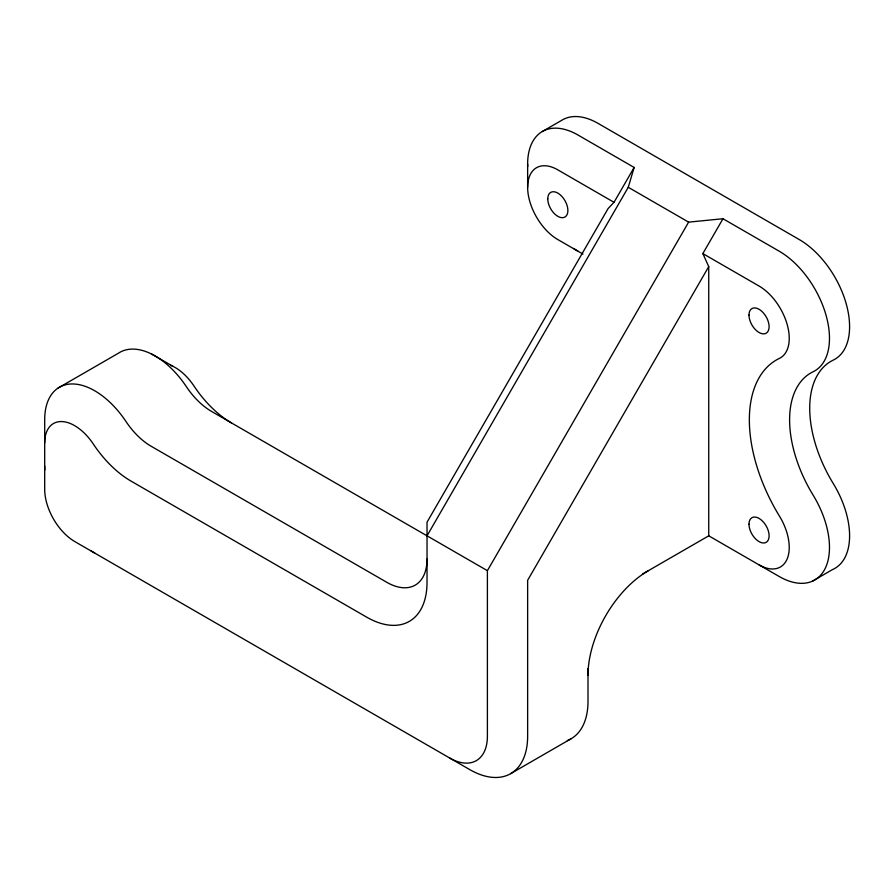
<?xml version="1.0" encoding="UTF-8"?>
<svg xmlns="http://www.w3.org/2000/svg" width="894" height="894" viewBox="0 0 894 894"><rect width="100%" height="100%" fill="white"/><g stroke="black" fill="none" stroke-linecap="round" stroke-linejoin="round"><path stroke-width="1.34" d="M427.03 535.819L628.259 187.282L634.148 167.457L577.949 135.005A71.14 41.079 60 0 0 527.683 166.597M44.7 442.876A42.275 24.406 60 0 1 61.652 421.555A42.275 24.406 60 0 1 93.289 443.994A85.377 49.293 60 0 0 131.049 481.117L366.663 617.139A85.377 49.293 60 0 0 427.03 582.285L427.03 522.208L608.132 208.525L614.022 202.312L634.148 167.457M449.604 757.978A53.45 30.854 60 0 0 487.398 736.153L487.398 570.674L688.626 222.137L722.978 218.739L779.177 251.18A71.14 41.079 60 0 1 826.067 315.314A71.14 41.079 60 0 1 813.138 371.736A102.452 59.149 60 0 0 813.138 495.153A71.14 41.079 60 0 1 826.067 566.505A71.14 41.079 60 0 1 779.177 576.485L708.741 535.819L642.674 573.97M708.741 535.819L708.741 266.613L702.852 253.594L722.978 218.739M708.741 266.613L527.639 580.295L527.639 736.153A81.902 47.281 60 0 1 469.73 769.589L74.884 541.63A42.688 24.641 60 0 1 44.7 489.353L44.7 419.644A70.738 40.833 60 0 1 73.073 383.962A70.738 40.833 60 0 1 125.998 421.521A56.914 32.866 60 0 0 151.164 446.262L386.778 582.296A56.914 32.866 60 0 0 427.03 559.052M58.076 388.052L118.444 353.197A70.738 40.833 60 0 1 186.365 386.666A56.914 32.866 60 0 0 211.532 411.408L487.398 570.674M542.379 131.485L562.494 119.863A71.14 41.079 60 0 1 598.075 123.394L799.292 239.57A71.14 41.079 60 0 1 846.182 303.692A71.14 41.079 60 0 1 833.253 360.114A102.452 59.149 60 0 0 833.253 483.531A71.14 41.079 60 0 1 832.47 569.601L812.344 581.212M510.675 773.645L571.043 738.79M151.432 353.957L173.023 366.361M628.259 187.282L688.626 222.137M614.022 202.312L557.822 169.86A42.688 24.641 60 0 0 527.639 187.282A42.688 24.641 60 0 0 557.822 239.57L582.977 254.086M702.852 253.594L759.051 286.035A42.688 24.641 60 0 1 787.189 324.511A42.688 24.641 60 0 1 779.423 358.371A130.904 75.577 60 0 0 779.423 516.062A42.688 24.641 60 0 1 787.189 558.873A42.688 24.641 60 0 1 759.051 564.863M588.006 668.466L588.006 701.298A81.902 47.281 60 0 1 567.332 740.578M527.639 164.049L527.639 187.282M577.949 251.18A71.14 41.079 60 0 1 573.579 248.443M588.006 675.227A85.377 49.293 -60 0 1 648.374 570.674M170.553 365.266A42.275 24.406 60 0 1 193.909 385.906A85.377 49.293 60 0 0 231.658 423.03M95.01 553.252A71.14 41.079 60 0 1 90.629 550.503M44.812 469.965A71.14 41.079 60 0 1 44.7 466.12M547.765 198.904A14.226 8.214 60 0 0 562.851 217.678A14.226 8.214 60 0 0 562.851 197.552A14.226 8.214 60 0 0 547.765 198.904M748.993 315.079A14.226 8.214 60 0 0 764.079 333.853A14.226 8.214 60 0 0 764.079 313.738A14.226 8.214 60 0 0 748.993 315.079M748.993 524.197A14.226 8.214 60 0 0 764.079 542.971A14.226 8.214 60 0 0 764.079 522.856A14.226 8.214 60 0 0 748.993 524.197"/></g></svg>
